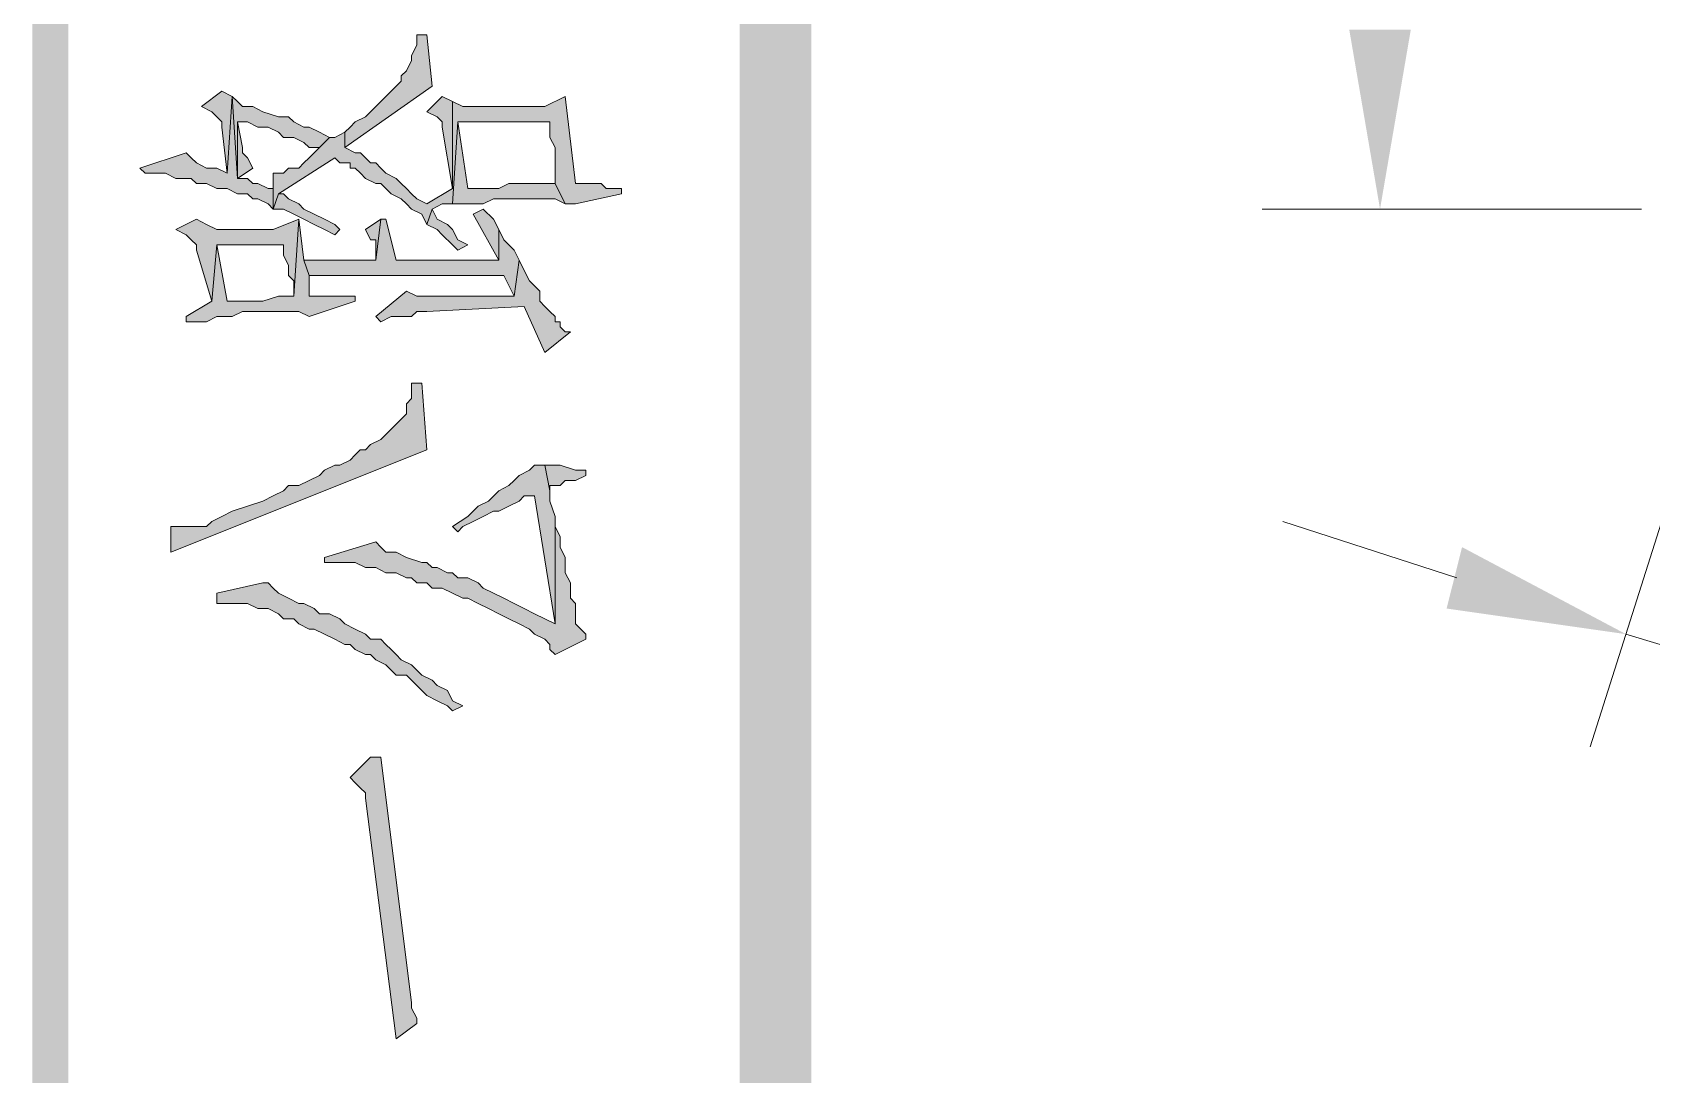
# Model space of a CAD drawing. Header units: millimetres. Extents: x 24 to 410, y 10 to 282.
# Drawn here: x 23.96 to 37.34, y 212.39 to 221 of the extents above; entities that cross this region are included whole.
import ezdxf

# ---------------------------------------------------------------- set-up
doc = ezdxf.new("R2010")
doc.units = ezdxf.units.MM

msp = doc.modelspace()

# ---------------------------------------------------------------- hatches: boundary and pattern name
h = msp.add_hatch(color=256)
h.dxf.hatch_style = 2
h.paths.add_polyline_path([(30.395333, 281.643667), (29.802667, 282.236333), (30.395333, 10.244667)])
h = msp.add_hatch(color=256)
h.dxf.hatch_style = 2
h.paths.add_polyline_path([(29.802667, 282.236333), (30.395333, 10.244667), (29.802667, 9.652)])
h = msp.add_hatch(color=256)
h.dxf.hatch_style = 2
h.paths.add_polyline_path([(24.257, 281.94), (23.960667, 281.94), (24.257, 55.837667)])
h = msp.add_hatch(color=256)
h.dxf.hatch_style = 2
h.paths.add_polyline_path([(23.960667, 281.94), (24.257, 55.837667), (23.960667, 55.837667)])
h = msp.add_hatch(color=256)
h.dxf.hatch_style = 2
h.paths.add_polyline_path([(34.840333, 221.022333), (35.348333, 221.022333), (35.094333, 219.540667)])
h = msp.add_hatch(color=256)
h.dxf.hatch_style = 2
h.paths.add_polyline_path([(26.543, 220.175667), (26.543, 220.048667), (27.262667, 220.556667), (27.220333, 220.98), (27.135667, 220.98), (27.135667, 220.937667), (27.135667, 220.895333), (27.093333, 220.810667), (27.093333, 220.768333), (27.051, 220.683667), (27.008667, 220.641333), (27.008667, 220.599), (26.966333, 220.556667), (26.924, 220.514333), (26.881667, 220.472), (26.839333, 220.429667), (26.797, 220.387333), (26.754667, 220.345), (26.712333, 220.302667), (26.627667, 220.260333), (26.585333, 220.218)])
h = msp.add_hatch(color=256)
h.dxf.hatch_style = 2
h.paths.add_polyline_path([(24.849631, 219.879333), (24.891965, 219.837), (25.061298, 219.837), (25.145965, 219.794667), (25.272965, 219.794667), (25.315298, 219.752333), (25.399965, 219.752333), (25.484631, 219.71), (25.569298, 219.71), (25.653965, 219.667667), (25.738631, 219.667667), (25.780965, 219.625333), (25.823298, 219.625333), (25.907965, 219.583), (25.950298, 219.540667), (25.950298, 219.71), (25.907965, 219.71), (25.823298, 219.752333), (25.780965, 219.752333), (25.738631, 219.794667), (25.653965, 219.794667), (25.611631, 220.472), (25.569298, 219.837), (25.484631, 219.879333), (25.399965, 219.879333), (25.315298, 219.921667), (25.272965, 219.964), (25.230631, 220.006333)])
h = msp.add_hatch(color=256)
h.dxf.hatch_style = 2
h.paths.add_polyline_path([(25.357667, 220.387333), (25.442333, 220.345), (25.484667, 220.302667), (25.527, 220.260333), (25.527, 220.218), (25.569333, 219.837), (25.611667, 220.472), (25.527, 220.514333)])
h = msp.add_hatch(color=256)
h.dxf.hatch_style = 2
h.paths.add_polyline_path([(25.611667, 220.472), (25.654, 219.794667), (25.654, 220.260333), (25.738667, 220.260333), (25.823333, 220.218), (25.908, 220.218), (25.992667, 220.175667), (26.035, 220.133333), (26.119667, 220.133333), (26.204333, 220.091), (26.246667, 220.048667), (26.331333, 220.048667), (26.416, 220.133333), (26.331333, 220.175667), (26.246667, 220.218), (26.204333, 220.218), (26.119667, 220.260333), (26.077333, 220.302667), (25.992667, 220.302667), (25.865667, 220.345), (25.781, 220.387333), (25.696333, 220.387333), (25.654, 220.429667)])
h = msp.add_hatch(color=256)
h.dxf.hatch_style = 2
h.paths.add_polyline_path([(25.950369, 219.837), (25.950369, 219.540667), (25.992702, 219.667667), (26.458369, 219.964), (26.500702, 219.921667), (26.585369, 219.921667), (26.585369, 219.879333), (26.627702, 219.879333), (26.670035, 219.837), (26.712369, 219.794667), (26.797035, 219.752333), (26.839369, 219.752333), (26.881702, 219.71), (26.924035, 219.667667), (27.008702, 219.625333), (27.051035, 219.583), (27.093369, 219.540667), (27.178035, 219.498333), (27.220369, 219.413667), (27.262702, 219.540667), (27.347369, 219.583), (27.432035, 219.583), (27.474369, 220.260333), (28.236369, 220.260333), (28.236369, 220.218), (28.236369, 220.133333), (28.278702, 220.048667), (28.278702, 219.752333), (28.363369, 219.583), (28.448035, 219.583), (28.829035, 219.667667), (28.829035, 219.71), (28.786702, 219.71), (28.702035, 219.71), (28.659702, 219.752333), (28.448035, 219.752333), (28.363369, 220.472), (28.194035, 220.387333), (27.516702, 220.387333), (27.432035, 220.429667), (27.432035, 219.71), (27.220369, 219.583), (27.135702, 219.625333), (27.093369, 219.667667), (27.051035, 219.71), (27.008702, 219.752333), (26.966369, 219.794667), (26.881702, 219.837), (26.839369, 219.879333), (26.797035, 219.921667), (26.754702, 219.921667), (26.712369, 219.964), (26.670035, 220.006333), (26.627702, 220.006333), (26.543035, 220.048667), (26.543035, 220.175667), (26.458369, 220.133333), (26.416035, 220.133333), (26.331369, 220.048667), (26.246702, 219.964), (26.204369, 219.921667), (26.162035, 219.879333), (26.077369, 219.879333), (26.035035, 219.837)])
h = msp.add_hatch(color=256)
h.dxf.hatch_style = 2
h.paths.add_polyline_path([(27.220333, 220.345), (27.305, 220.302667), (27.347333, 220.260333), (27.347333, 220.218), (27.432, 219.71), (27.432, 220.429667), (27.347333, 220.472)])
h = msp.add_hatch(color=256)
h.dxf.hatch_style = 2
h.paths.add_polyline_path([(25.654, 219.794667), (25.781, 219.879333), (25.738667, 219.964), (25.696333, 220.006333), (25.696333, 220.048667), (25.654, 220.260333)])
h = msp.add_hatch(color=256)
h.dxf.hatch_style = 2
h.paths.add_polyline_path([(27.432, 219.583), (27.686, 219.583), (27.770667, 219.625333), (28.278667, 219.625333), (28.363333, 219.583), (28.278667, 219.752333), (27.897667, 219.752333), (27.813, 219.71), (27.559, 219.71), (27.474333, 220.260333)])
h = msp.add_hatch(color=256)
h.dxf.hatch_style = 2
h.paths.add_polyline_path([(25.950369, 219.540667), (26.035035, 219.540667), (26.119702, 219.498333), (26.204369, 219.456), (26.289035, 219.413667), (26.373702, 219.371333), (26.458369, 219.329), (26.500702, 219.371333), (26.458369, 219.413667), (26.373702, 219.456), (26.289035, 219.498333), (26.204369, 219.540667), (26.162035, 219.583), (26.077369, 219.625333), (26.035035, 219.667667), (25.992702, 219.667667)])
h = msp.add_hatch(color=256)
h.dxf.hatch_style = 2
h.paths.add_polyline_path([(27.220333, 219.413667), (27.305, 219.371333), (27.347333, 219.329), (27.432, 219.244333), (27.474333, 219.202), (27.559, 219.244333), (27.474333, 219.286667), (27.432, 219.371333), (27.389667, 219.413667), (27.305, 219.456), (27.262667, 219.540667)])
h = msp.add_hatch(color=256)
h.dxf.hatch_style = 2
h.paths.add_polyline_path([(27.601333, 219.498333), (27.813, 219.117333), (27.813, 219.371333), (27.770667, 219.456), (27.686, 219.540667)])
h = msp.add_hatch(color=256)
h.dxf.hatch_style = 2
h.paths.add_polyline_path([(25.146, 219.371333), (25.230667, 219.329), (25.273, 219.286667), (25.315333, 219.244333), (25.315333, 219.202), (25.442333, 218.778667), (25.484667, 219.244333), (26.035, 219.244333), (26.035, 219.202), (26.035, 219.159667), (26.077333, 219.075), (26.077333, 218.990333), (26.119667, 218.948), (26.119667, 218.821), (26.162, 219.456), (25.950333, 219.371333), (25.484667, 219.371333), (25.4, 219.413667), (25.315333, 219.456)])
h = msp.add_hatch(color=256)
h.dxf.hatch_style = 2
h.paths.add_polyline_path([(25.230667, 218.651667), (25.230667, 218.609333), (25.273, 218.609333), (25.4, 218.609333), (25.484667, 218.651667), (25.611667, 218.651667), (25.696333, 218.694), (26.162, 218.694), (26.246667, 218.651667), (26.627667, 218.778667), (26.627667, 218.821), (26.543, 218.821), (26.289, 218.821), (26.246667, 218.821), (26.246667, 218.990333), (26.204333, 219.117333), (26.162, 219.456), (26.119667, 218.821), (25.992667, 218.821), (25.865667, 218.778667), (25.569333, 218.778667), (25.484667, 219.244333), (25.442333, 218.778667)])
h = msp.add_hatch(color=256)
h.dxf.hatch_style = 2
h.paths.add_polyline_path([(26.204333, 219.117333), (26.246667, 218.990333), (27.855333, 218.990333), (27.94, 218.821), (27.982333, 219.117333), (27.94, 219.202), (27.855333, 219.286667), (27.813, 219.371333), (27.813, 219.117333), (26.966333, 219.117333), (26.881667, 219.456), (26.839333, 219.456), (26.797, 219.117333)])
h = msp.add_hatch(color=256)
h.dxf.hatch_style = 2
h.paths.add_polyline_path([(26.712333, 219.371333), (26.754667, 219.286667), (26.797, 219.286667), (26.797, 219.244333), (26.797, 219.117333), (26.839333, 219.456)])
h = msp.add_hatch(color=256)
h.dxf.hatch_style = 2
h.paths.add_polyline_path([(26.797, 218.651667), (26.839333, 218.609333), (26.924, 218.651667), (27.093333, 218.651667), (27.135667, 218.694), (27.220333, 218.694), (28.024667, 218.736333), (28.194, 218.355333), (28.405667, 218.524667), (28.363333, 218.524667), (28.321, 218.567), (28.321, 218.609333), (28.278667, 218.609333), (28.278667, 218.651667), (28.236333, 218.694), (28.194, 218.736333), (28.151667, 218.778667), (28.151667, 218.863333), (28.109333, 218.905667), (28.067, 218.948), (28.024667, 219.032667), (27.982333, 219.117333), (27.94, 218.821), (27.897667, 218.821), (27.135667, 218.821), (27.051, 218.863333)])
h = msp.add_hatch(color=256)
h.dxf.hatch_style = 2
h.paths.add_polyline_path([(25.103667, 216.916), (25.103667, 216.704333), (27.220333, 217.551), (27.178, 218.101333), (27.093333, 218.101333), (27.093333, 218.016667), (27.093333, 217.974333), (27.051, 217.932), (27.051, 217.847333), (27.008667, 217.805), (26.966333, 217.762667), (26.924, 217.720333), (26.881667, 217.678), (26.839333, 217.635667), (26.754667, 217.593333), (26.712333, 217.551), (26.67, 217.551), (26.627667, 217.508667), (26.585333, 217.466333), (26.500667, 217.424), (26.458333, 217.424), (26.373667, 217.381667), (26.331333, 217.339333), (26.246667, 217.297), (26.162, 217.254667), (26.077333, 217.254667), (26.035, 217.212333), (25.950333, 217.17), (25.865667, 217.127667), (25.738667, 217.085333), (25.611667, 217.043), (25.527, 217.000667), (25.442333, 216.958333), (25.4, 216.916)])
h = msp.add_hatch(color=256)
h.dxf.hatch_style = 2
h.paths.add_polyline_path([(27.432, 216.916), (27.474333, 216.873667), (27.516667, 216.916), (27.601333, 216.958333), (27.686, 217.000667), (27.770667, 217.043), (27.813, 217.043), (27.897667, 217.085333), (27.982333, 217.127667), (28.024667, 217.17), (28.109333, 217.17), (28.278667, 216.111667), (28.278667, 217.000667), (28.236333, 217.127667), (28.236333, 217.212333), (28.194, 217.424), (28.109333, 217.424), (28.067, 217.381667), (27.982333, 217.339333), (27.94, 217.297), (27.897667, 217.254667), (27.813, 217.212333), (27.728333, 217.127667), (27.643667, 217.085333), (27.559, 217.000667)])
h = msp.add_hatch(color=256)
h.dxf.hatch_style = 2
h.paths.add_polyline_path([(28.194, 217.424), (28.236333, 217.212333), (28.236333, 217.254667), (28.321, 217.254667), (28.363333, 217.297), (28.448, 217.297), (28.532667, 217.339333), (28.532667, 217.381667), (28.448, 217.381667), (28.321, 217.424)])
h = msp.add_hatch(color=256)
h.dxf.hatch_style = 2
h.paths.add_polyline_path([(26.373667, 216.662), (26.373667, 216.619667), (26.416, 216.619667), (26.627667, 216.619667), (26.712333, 216.577333), (26.797, 216.577333), (26.881667, 216.535), (26.966333, 216.535), (27.051, 216.492667), (27.093333, 216.492667), (27.135667, 216.450333), (27.220333, 216.450333), (27.262667, 216.408), (27.347333, 216.408), (27.432, 216.365667), (27.516667, 216.323333), (27.559, 216.323333), (27.643667, 216.281), (27.728333, 216.238667), (27.813, 216.196333), (27.897667, 216.154), (27.982333, 216.111667), (28.067, 216.069333), (28.109333, 216.027), (28.194, 215.984667), (28.236333, 215.942333), (28.236333, 215.9), (28.278667, 215.857667), (28.532667, 215.984667), (28.532667, 216.027), (28.490333, 216.069333), (28.448, 216.111667), (28.448, 216.281), (28.405667, 216.323333), (28.405667, 216.450333), (28.363333, 216.535), (28.363333, 216.662), (28.321, 216.746667), (28.321, 216.831333), (28.278667, 216.916), (28.278667, 216.111667), (28.194, 216.154), (28.109333, 216.196333), (28.024667, 216.238667), (27.94, 216.281), (27.855333, 216.323333), (27.770667, 216.365667), (27.686, 216.408), (27.643667, 216.450333), (27.559, 216.492667), (27.474333, 216.492667), (27.432, 216.535), (27.389667, 216.535), (27.305, 216.577333), (27.262667, 216.577333), (27.220333, 216.619667), (27.178, 216.619667), (27.051, 216.662), (26.966333, 216.704333), (26.881667, 216.704333), (26.839333, 216.746667), (26.797, 216.789)])
h = msp.add_hatch(color=256)
h.dxf.hatch_style = 2
h.paths.add_polyline_path([(35.771667, 216.746667), (35.644667, 216.238667), (37.126333, 216.027)])
h = msp.add_hatch(color=256)
h.dxf.hatch_style = 2
h.paths.add_polyline_path([(25.484667, 216.365667), (25.484667, 216.281), (25.527, 216.281), (25.738667, 216.281), (25.823333, 216.238667), (25.908, 216.238667), (25.992667, 216.196333), (26.035, 216.154), (26.119667, 216.154), (26.162, 216.111667), (26.246667, 216.069333), (26.289, 216.069333), (26.373667, 216.027), (26.458333, 215.984667), (26.543, 215.942333), (26.585333, 215.942333), (26.627667, 215.9), (26.712333, 215.857667), (26.754667, 215.857667), (26.797, 215.815333), (26.881667, 215.773), (26.924, 215.730667), (26.966333, 215.688333), (27.051, 215.688333), (27.093333, 215.646), (27.178, 215.561333), (27.220333, 215.519), (27.305, 215.476667), (27.389667, 215.434333), (27.432, 215.392), (27.516667, 215.434333), (27.432, 215.476667), (27.389667, 215.561333), (27.305, 215.603667), (27.262667, 215.646), (27.178, 215.688333), (27.135667, 215.730667), (27.093333, 215.773), (27.008667, 215.815333), (26.966333, 215.857667), (26.924, 215.9), (26.881667, 215.942333), (26.839333, 215.984667), (26.754667, 215.984667), (26.712333, 216.027), (26.627667, 216.069333), (26.543, 216.111667), (26.500667, 216.154), (26.416, 216.196333), (26.331333, 216.196333), (26.289, 216.238667), (26.204333, 216.281), (26.162, 216.281), (26.077333, 216.323333), (25.992667, 216.365667), (25.950333, 216.408), (25.908, 216.450333), (25.865667, 216.450333)])
h = msp.add_hatch(color=256)
h.dxf.hatch_style = 2
h.paths.add_polyline_path([(26.585333, 214.841667), (26.627667, 214.799333), (26.67, 214.757), (26.712333, 214.714667), (26.712333, 214.672333), (26.966333, 212.682667), (27.135667, 212.809667), (27.135667, 212.852), (27.093333, 212.936667), (27.093333, 212.979), (26.839333, 215.011), (26.754667, 215.011)])

# ---------------------------------------------------------------- linework, layer by layer
at = {"lineweight": 0}
for points in [[(26.543, 220.175667), (26.543, 220.048667), (27.262667, 220.556667), (27.220333, 220.98), (27.135667, 220.98), (27.135667, 220.937667), (27.135667, 220.895333), (27.093333, 220.810667), (27.093333, 220.768333), (27.051, 220.683667), (27.008667, 220.641333), (27.008667, 220.599), (26.966333, 220.556667), (26.924, 220.514333), (26.881667, 220.472), (26.839333, 220.429667), (26.797, 220.387333), (26.754667, 220.345), (26.712333, 220.302667), (26.627667, 220.260333), (26.585333, 220.218)], [(24.849631, 219.879333), (24.891965, 219.837), (25.061298, 219.837), (25.145965, 219.794667), (25.272965, 219.794667), (25.315298, 219.752333), (25.399965, 219.752333), (25.484631, 219.71), (25.569298, 219.71), (25.653965, 219.667667), (25.738631, 219.667667), (25.780965, 219.625333), (25.823298, 219.625333), (25.907965, 219.583), (25.950298, 219.540667), (25.950298, 219.71), (25.907965, 219.71), (25.823298, 219.752333), (25.780965, 219.752333), (25.738631, 219.794667), (25.653965, 219.794667), (25.611631, 220.472), (25.569298, 219.837), (25.484631, 219.879333), (25.399965, 219.879333), (25.315298, 219.921667), (25.272965, 219.964), (25.230631, 220.006333)], [(25.357667, 220.387333), (25.442333, 220.345), (25.484667, 220.302667), (25.527, 220.260333), (25.527, 220.218), (25.569333, 219.837), (25.611667, 220.472), (25.527, 220.514333)], [(25.611667, 220.472), (25.654, 219.794667), (25.654, 220.260333), (25.738667, 220.260333), (25.823333, 220.218), (25.908, 220.218), (25.992667, 220.175667), (26.035, 220.133333), (26.119667, 220.133333), (26.204333, 220.091), (26.246667, 220.048667), (26.331333, 220.048667), (26.416, 220.133333), (26.331333, 220.175667), (26.246667, 220.218), (26.204333, 220.218), (26.119667, 220.260333), (26.077333, 220.302667), (25.992667, 220.302667), (25.865667, 220.345), (25.781, 220.387333), (25.696333, 220.387333), (25.654, 220.429667)], [(25.950369, 219.837), (25.950369, 219.540667), (25.992702, 219.667667), (26.458369, 219.964), (26.500702, 219.921667), (26.585369, 219.921667), (26.585369, 219.879333), (26.627702, 219.879333), (26.670035, 219.837), (26.712369, 219.794667), (26.797035, 219.752333), (26.839369, 219.752333), (26.881702, 219.71), (26.924035, 219.667667), (27.008702, 219.625333), (27.051035, 219.583), (27.093369, 219.540667), (27.178035, 219.498333), (27.220369, 219.413667), (27.262702, 219.540667), (27.347369, 219.583), (27.432035, 219.583), (27.474369, 220.260333), (28.236369, 220.260333), (28.236369, 220.218), (28.236369, 220.133333), (28.278702, 220.048667), (28.278702, 219.752333), (28.363369, 219.583), (28.448035, 219.583), (28.829035, 219.667667), (28.829035, 219.71), (28.786702, 219.71), (28.702035, 219.71), (28.659702, 219.752333), (28.448035, 219.752333), (28.363369, 220.472), (28.194035, 220.387333), (27.516702, 220.387333), (27.432035, 220.429667), (27.432035, 219.71), (27.220369, 219.583), (27.135702, 219.625333), (27.093369, 219.667667), (27.051035, 219.71), (27.008702, 219.752333), (26.966369, 219.794667), (26.881702, 219.837), (26.839369, 219.879333), (26.797035, 219.921667), (26.754702, 219.921667), (26.712369, 219.964), (26.670035, 220.006333), (26.627702, 220.006333), (26.543035, 220.048667), (26.543035, 220.175667), (26.458369, 220.133333), (26.416035, 220.133333), (26.331369, 220.048667), (26.246702, 219.964), (26.204369, 219.921667), (26.162035, 219.879333), (26.077369, 219.879333), (26.035035, 219.837)], [(27.220333, 220.345), (27.305, 220.302667), (27.347333, 220.260333), (27.347333, 220.218), (27.432, 219.71), (27.432, 220.429667), (27.347333, 220.472)], [(25.654, 219.794667), (25.781, 219.879333), (25.738667, 219.964), (25.696333, 220.006333), (25.696333, 220.048667), (25.654, 220.260333)], [(27.432, 219.583), (27.686, 219.583), (27.770667, 219.625333), (28.278667, 219.625333), (28.363333, 219.583), (28.278667, 219.752333), (27.897667, 219.752333), (27.813, 219.71), (27.559, 219.71), (27.474333, 220.260333)], [(25.950369, 219.540667), (26.035035, 219.540667), (26.119702, 219.498333), (26.204369, 219.456), (26.289035, 219.413667), (26.373702, 219.371333), (26.458369, 219.329), (26.500702, 219.371333), (26.458369, 219.413667), (26.373702, 219.456), (26.289035, 219.498333), (26.204369, 219.540667), (26.162035, 219.583), (26.077369, 219.625333), (26.035035, 219.667667), (25.992702, 219.667667)], [(27.220333, 219.413667), (27.305, 219.371333), (27.347333, 219.329), (27.432, 219.244333), (27.474333, 219.202), (27.559, 219.244333), (27.474333, 219.286667), (27.432, 219.371333), (27.389667, 219.413667), (27.305, 219.456), (27.262667, 219.540667)], [(27.601333, 219.498333), (27.813, 219.117333), (27.813, 219.371333), (27.770667, 219.456), (27.686, 219.540667)], [(25.146, 219.371333), (25.230667, 219.329), (25.273, 219.286667), (25.315333, 219.244333), (25.315333, 219.202), (25.442333, 218.778667), (25.484667, 219.244333), (26.035, 219.244333), (26.035, 219.202), (26.035, 219.159667), (26.077333, 219.075), (26.077333, 218.990333), (26.119667, 218.948), (26.119667, 218.821), (26.162, 219.456), (25.950333, 219.371333), (25.484667, 219.371333), (25.4, 219.413667), (25.315333, 219.456)], [(25.230667, 218.651667), (25.230667, 218.609333), (25.273, 218.609333), (25.4, 218.609333), (25.484667, 218.651667), (25.611667, 218.651667), (25.696333, 218.694), (26.162, 218.694), (26.246667, 218.651667), (26.627667, 218.778667), (26.627667, 218.821), (26.543, 218.821), (26.289, 218.821), (26.246667, 218.821), (26.246667, 218.990333), (26.204333, 219.117333), (26.162, 219.456), (26.119667, 218.821), (25.992667, 218.821), (25.865667, 218.778667), (25.569333, 218.778667), (25.484667, 219.244333), (25.442333, 218.778667)], [(26.204333, 219.117333), (26.246667, 218.990333), (27.855333, 218.990333), (27.94, 218.821), (27.982333, 219.117333), (27.94, 219.202), (27.855333, 219.286667), (27.813, 219.371333), (27.813, 219.117333), (26.966333, 219.117333), (26.881667, 219.456), (26.839333, 219.456), (26.797, 219.117333)], [(26.712333, 219.371333), (26.754667, 219.286667), (26.797, 219.286667), (26.797, 219.244333), (26.797, 219.117333), (26.839333, 219.456)], [(26.797, 218.651667), (26.839333, 218.609333), (26.924, 218.651667), (27.093333, 218.651667), (27.135667, 218.694), (27.220333, 218.694), (28.024667, 218.736333), (28.194, 218.355333), (28.405667, 218.524667), (28.363333, 218.524667), (28.321, 218.567), (28.321, 218.609333), (28.278667, 218.609333), (28.278667, 218.651667), (28.236333, 218.694), (28.194, 218.736333), (28.151667, 218.778667), (28.151667, 218.863333), (28.109333, 218.905667), (28.067, 218.948), (28.024667, 219.032667), (27.982333, 219.117333), (27.94, 218.821), (27.897667, 218.821), (27.135667, 218.821), (27.051, 218.863333)], [(25.103667, 216.916), (25.103667, 216.704333), (27.220333, 217.551), (27.178, 218.101333), (27.093333, 218.101333), (27.093333, 218.016667), (27.093333, 217.974333), (27.051, 217.932), (27.051, 217.847333), (27.008667, 217.805), (26.966333, 217.762667), (26.924, 217.720333), (26.881667, 217.678), (26.839333, 217.635667), (26.754667, 217.593333), (26.712333, 217.551), (26.67, 217.551), (26.627667, 217.508667), (26.585333, 217.466333), (26.500667, 217.424), (26.458333, 217.424), (26.373667, 217.381667), (26.331333, 217.339333), (26.246667, 217.297), (26.162, 217.254667), (26.077333, 217.254667), (26.035, 217.212333), (25.950333, 217.17), (25.865667, 217.127667), (25.738667, 217.085333), (25.611667, 217.043), (25.527, 217.000667), (25.442333, 216.958333), (25.4, 216.916)], [(27.432, 216.916), (27.474333, 216.873667), (27.516667, 216.916), (27.601333, 216.958333), (27.686, 217.000667), (27.770667, 217.043), (27.813, 217.043), (27.897667, 217.085333), (27.982333, 217.127667), (28.024667, 217.17), (28.109333, 217.17), (28.278667, 216.111667), (28.278667, 217.000667), (28.236333, 217.127667), (28.236333, 217.212333), (28.194, 217.424), (28.109333, 217.424), (28.067, 217.381667), (27.982333, 217.339333), (27.94, 217.297), (27.897667, 217.254667), (27.813, 217.212333), (27.728333, 217.127667), (27.643667, 217.085333), (27.559, 217.000667)], [(28.194, 217.424), (28.236333, 217.212333), (28.236333, 217.254667), (28.321, 217.254667), (28.363333, 217.297), (28.448, 217.297), (28.532667, 217.339333), (28.532667, 217.381667), (28.448, 217.381667), (28.321, 217.424)], [(26.373667, 216.662), (26.373667, 216.619667), (26.416, 216.619667), (26.627667, 216.619667), (26.712333, 216.577333), (26.797, 216.577333), (26.881667, 216.535), (26.966333, 216.535), (27.051, 216.492667), (27.093333, 216.492667), (27.135667, 216.450333), (27.220333, 216.450333), (27.262667, 216.408), (27.347333, 216.408), (27.432, 216.365667), (27.516667, 216.323333), (27.559, 216.323333), (27.643667, 216.281), (27.728333, 216.238667), (27.813, 216.196333), (27.897667, 216.154), (27.982333, 216.111667), (28.067, 216.069333), (28.109333, 216.027), (28.194, 215.984667), (28.236333, 215.942333), (28.236333, 215.9), (28.278667, 215.857667), (28.532667, 215.984667), (28.532667, 216.027), (28.490333, 216.069333), (28.448, 216.111667), (28.448, 216.281), (28.405667, 216.323333), (28.405667, 216.450333), (28.363333, 216.535), (28.363333, 216.662), (28.321, 216.746667), (28.321, 216.831333), (28.278667, 216.916), (28.278667, 216.111667), (28.194, 216.154), (28.109333, 216.196333), (28.024667, 216.238667), (27.94, 216.281), (27.855333, 216.323333), (27.770667, 216.365667), (27.686, 216.408), (27.643667, 216.450333), (27.559, 216.492667), (27.474333, 216.492667), (27.432, 216.535), (27.389667, 216.535), (27.305, 216.577333), (27.262667, 216.577333), (27.220333, 216.619667), (27.178, 216.619667), (27.051, 216.662), (26.966333, 216.704333), (26.881667, 216.704333), (26.839333, 216.746667), (26.797, 216.789)], [(25.484667, 216.365667), (25.484667, 216.281), (25.527, 216.281), (25.738667, 216.281), (25.823333, 216.238667), (25.908, 216.238667), (25.992667, 216.196333), (26.035, 216.154), (26.119667, 216.154), (26.162, 216.111667), (26.246667, 216.069333), (26.289, 216.069333), (26.373667, 216.027), (26.458333, 215.984667), (26.543, 215.942333), (26.585333, 215.942333), (26.627667, 215.9), (26.712333, 215.857667), (26.754667, 215.857667), (26.797, 215.815333), (26.881667, 215.773), (26.924, 215.730667), (26.966333, 215.688333), (27.051, 215.688333), (27.093333, 215.646), (27.178, 215.561333), (27.220333, 215.519), (27.305, 215.476667), (27.389667, 215.434333), (27.432, 215.392), (27.516667, 215.434333), (27.432, 215.476667), (27.389667, 215.561333), (27.305, 215.603667), (27.262667, 215.646), (27.178, 215.688333), (27.135667, 215.730667), (27.093333, 215.773), (27.008667, 215.815333), (26.966333, 215.857667), (26.924, 215.9), (26.881667, 215.942333), (26.839333, 215.984667), (26.754667, 215.984667), (26.712333, 216.027), (26.627667, 216.069333), (26.543, 216.111667), (26.500667, 216.154), (26.416, 216.196333), (26.331333, 216.196333), (26.289, 216.238667), (26.204333, 216.281), (26.162, 216.281), (26.077333, 216.323333), (25.992667, 216.365667), (25.950333, 216.408), (25.908, 216.450333), (25.865667, 216.450333)], [(26.585333, 214.841667), (26.627667, 214.799333), (26.67, 214.757), (26.712333, 214.714667), (26.712333, 214.672333), (26.966333, 212.682667), (27.135667, 212.809667), (27.135667, 212.852), (27.093333, 212.936667), (27.093333, 212.979), (26.839333, 215.011), (26.754667, 215.011)]]:
    msp.add_lwpolyline(points, close=True, dxfattribs=at)
for points in [[(37.253333, 219.540667), (34.120667, 219.540667)], [(37.930667, 218.567), (36.83, 215.095667)], [(35.729333, 216.492667), (34.29, 216.958333)], [(37.126333, 216.027), (40.216667, 215.095667)]]:
    msp.add_lwpolyline(points, dxfattribs=at)

doc.saveas('drawing.dxf')
